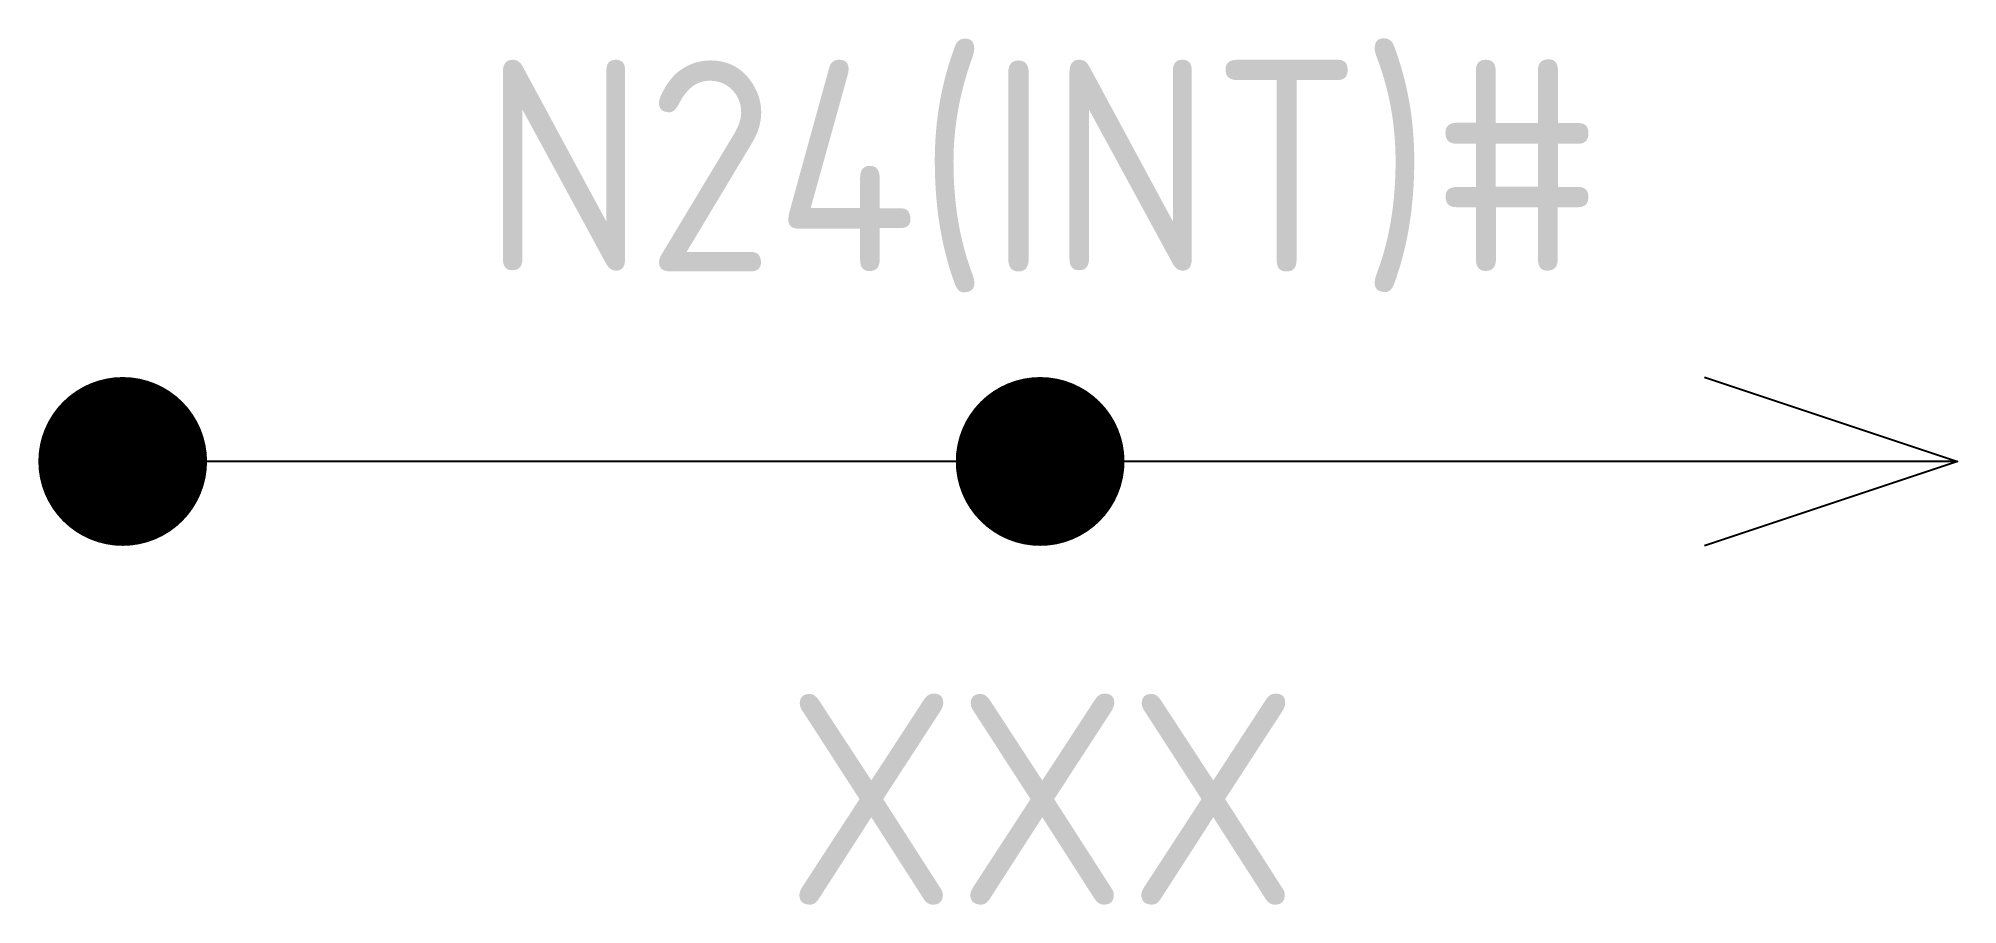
# Model space of a CAD drawing. Header units: millimetres. Extents: x 171.2 to 190.1, y 139.1 to 147.7.
import ezdxf
from ezdxf.enums import TextEntityAlignment as Align

# ---------------------------------------------------------------- set-up
doc = ezdxf.new("R2010")
doc.units = ezdxf.units.MM
doc.header["$MEASUREMENT"] = 0
doc.layers.add('FUZEENDBLOCK.INSERT', color=7, linetype='Continuous')
doc.styles.add('isocp.shx', font='isocp.shx')

# ---------------------------------------------------------------- blocks, each defined once
blk = doc.blocks.new('FUZEENDBLOCK')
blk.add_line((0, 0), (21.75, 0))
at = {"const_width": 1}
for points in [[(10.375, 0, -1), (11.375, 0, -1)], [(21.25, 0, -1), (22.25, 0, -1)]]:
    blk.add_lwpolyline(points, format="xyb", close=True, dxfattribs=at)
blk.add_polyline3d([(3, 1, 0), (0, 0, 0), (3, -1, 0)])
at = {"style": 'isocp.shx'}
for tag, p in [('VOLT', (9.338, 3.544, 1)), ('FTOT', (9.385, -3.956, 1))]:
    blk.add_attdef(tag, text='', height=2.5, dxfattribs=at).set_placement(p, align=Align.MIDDLE_CENTER)

msp = doc.modelspace()

# ---------------------------------------------------------------- block references
at = {"layer": 'FUZEENDBLOCK.INSERT', "color": 0}
ref = msp.add_blockref('FUZEENDBLOCK', (190.054, 143.499), dxfattribs=dict(at, xscale=-0.8287124280195762, yscale=0.8287124280195762, zscale=0.8287124280195762))
ref.add_attrib('VOLT', 'N24(INT)#', dxfattribs={"layer": '0', "height": 2.0718, "style": 'isocp.shx'}).set_placement((181.063, 146.4, 0.829), align=Align.MIDDLE_CENTER)
ref.add_attrib('FTOT', 'XXX', dxfattribs={"layer": '0', "height": 2.0718, "style": 'isocp.shx'}).set_placement((181.063, 140.184, 0.829), align=Align.MIDDLE_CENTER)

doc.saveas('drawing.dxf')
